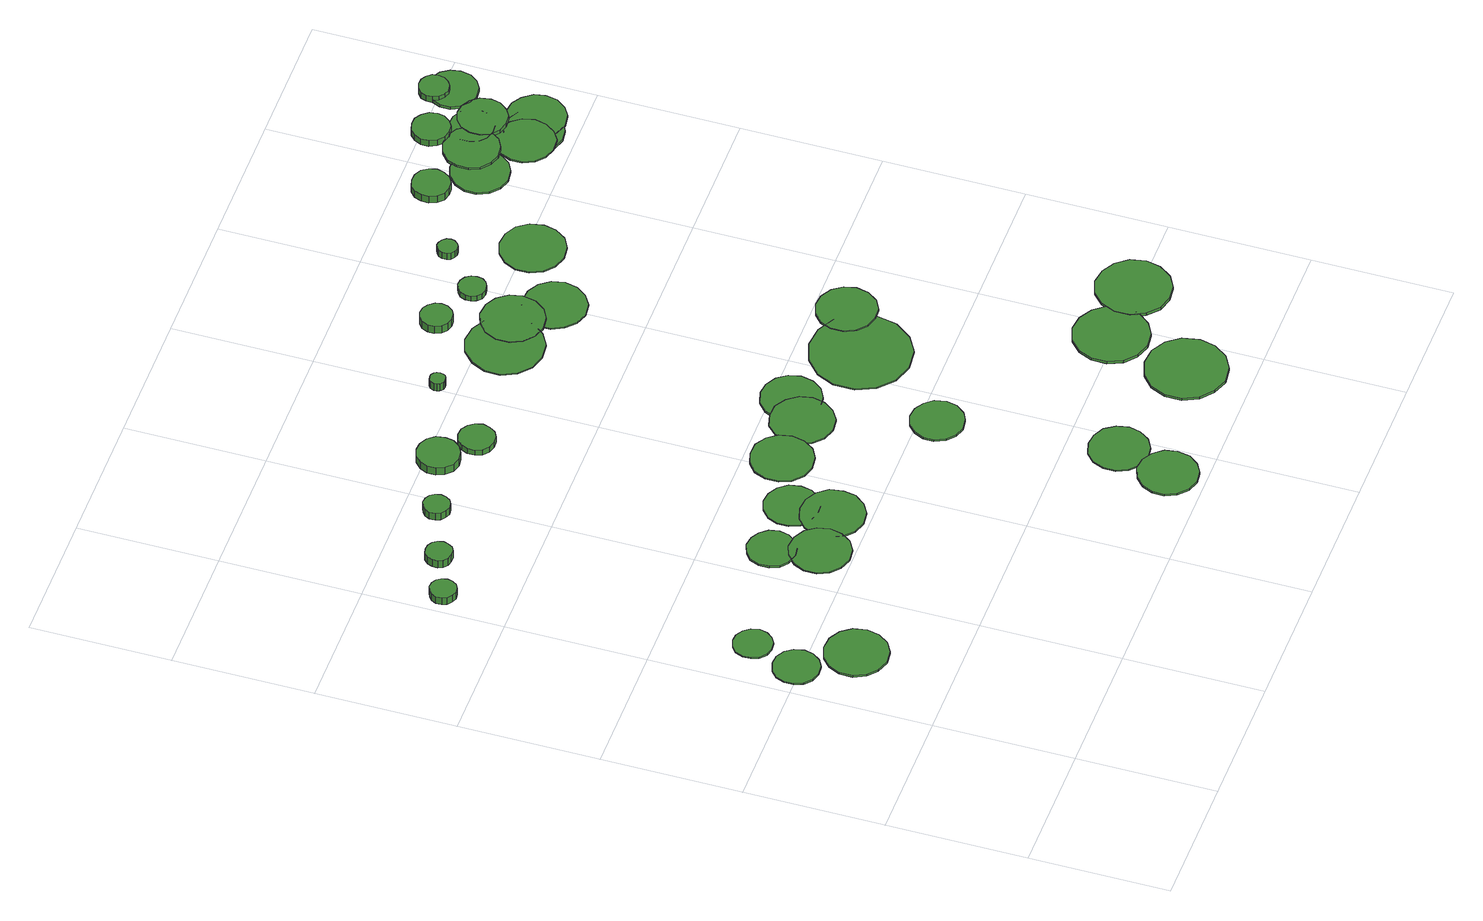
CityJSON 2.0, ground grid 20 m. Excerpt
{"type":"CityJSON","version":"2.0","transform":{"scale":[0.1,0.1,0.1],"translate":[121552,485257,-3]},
"CityObjects":{
"tree1":{"type":"SolitaryVegetationObject","attributes":{"function":"something"},"geometry":[{"type":"MultiSurface","lod":"1","boundaries":[[[0,1,2,3,4,5,6,7,8,9,10,11,12,13,14]],[[15,16,17,18,19,20,21,22,23,24,25,26,27,28,29]],[[0,29,28,1]],[[1,28,27,2]],[[2,27,26,3]],[[3,26,25,4]],[[4,25,24,5]],[[5,24,23,6]],[[6,23,22,7]],[[7,22,21,8]],[[8,21,20,9]],[[9,20,19,10]],[[10,19,18,11]],[[11,18,17,12]],[[12,17,16,13]],[[13,16,15,14]],[[14,15,29,0]]]}]},
"tree2":{"type":"SolitaryVegetationObject","attributes":{"function":"something"},"geometry":[{"type":"MultiSurface","lod":"1","boundaries":[[[30,31,32,33,34,35,36,37,38,39,40,41,42,43,44]],[[45,46,47,48,49,50,51,52,53,54,55,56,57,58,59]],[[30,59,58,31]],[[31,58,57,32]],[[32,57,56,33]],[[33,56,55,34]],[[34,55,54,35]],[[35,54,53,36]],[[36,53,52,37]],[[37,52,51,38]],[[38,51,50,39]],[[39,50,49,40]],[[40,49,48,41]],[[41,48,47,42]],[[42,47,46,43]],[[43,46,45,44]],[[44,45,59,30]]]}]},
"tree3":{"type":"SolitaryVegetationObject","attributes":{"function":"something"},"geometry":[{"type":"MultiSurface","lod":"1","boundaries":[[[60,61,62,63,64,65,66,67,68,69,70,71,72,73,74]],[[75,76,77,78,79,80,81,82,83,84,85,86,87,88,89]],[[60,89,88,61]],[[61,88,87,62]],[[62,87,86,63]],[[63,86,85,64]],[[64,85,84,65]],[[65,84,83,66]],[[66,83,82,67]],[[67,82,81,68]],[[68,81,80,69]],[[69,80,79,70]],[[70,79,78,71]],[[71,78,77,72]],[[72,77,76,73]],[[73,76,75,74]],[[74,75,89,60]]]}]},
"tree4":{"type":"SolitaryVegetationObject","attributes":{"function":"something"},"geometry":[{"type":"MultiSurface","lod":"1","boundaries":[[[90,91,92,93,94,95,96,97,98,99,100,101,102,103,104]],[[105,106,107,108,109,110,111,112,113,114,115,116,117,118,119]],[[90,119,118,91]],[[91,118,117,92]],[[92,117,116,93]],[[93,116,115,94]],[[94,115,114,95]],[[95,114,113,96]],[[96,113,112,97]],[[97,112,111,98]],[[98,111,110,99]],[[99,110,109,100]],[[100,109,108,101]],[[101,108,107,102]],[[102,107,106,103]],[[103,106,105,104]],[[104,105,119,90]]]}]},
"tree5":{"type":"SolitaryVegetationObject","attributes":{"function":"something"},"geometry":[{"type":"MultiSurface","lod":"1","boundaries":[[[120,121,122,123,124,125,126,127,128,129,130,131,132,133,134]],[[135,136,137,138,139,140,141,142,143,144,145,146,147,148,149]],[[120,149,148,121]],[[121,148,147,122]],[[122,147,146,123]],[[123,146,145,124]],[[124,145,144,125]],[[125,144,143,126]],[[126,143,142,127]],[[127,142,141,128]],[[128,141,140,129]],[[129,140,139,130]],[[130,139,138,131]],[[131,138,137,132]],[[132,137,136,133]],[[133,136,135,134]],[[134,135,149,120]]]}]},
"tree6":{"type":"SolitaryVegetationObject","attributes":{"function":"something"},"geometry":[{"type":"MultiSurface","lod":"1","boundaries":[[[150,151,152,153,154,155,156,157,158,159,160,161,162,163,164]],[[165,166,167,168,169,170,171,172,173,174,175,176,177,178,179]],[[150,179,178,151]],[[151,178,177,152]],[[152,177,176,153]],[[153,176,175,154]],[[154,175,174,155]],[[155,174,173,156]],[[156,173,172,157]],[[157,172,171,158]],[[158,171,170,159]],[[159,170,169,160]],[[160,169,168,161]],[[161,168,167,162]],[[162,167,166,163]],[[163,166,165,164]],[[164,165,179,150]]]}]},
"tree7":{"type":"SolitaryVegetationObject","attributes":{"function":"something"},"geometry":[{"type":"MultiSurface","lod":"1","boundaries":[[[180,181,182,183,184,185,186,187,188,189,190,191,192,193,194]],[[195,196,197,198,199,200,201,202,203,204,205,206,207,208,209]],[[180,209,208,181]],[[181,208,207,182]],[[182,207,206,183]],[[183,206,205,184]],[[184,205,204,185]],[[185,204,203,186]],[[186,203,202,187]],[[187,202,201,188]],[[188,201,200,189]],[[189,200,199,190]],[[190,199,198,191]],[[191,198,197,192]],[[192,197,196,193]],[[193,196,195,194]],[[194,195,209,180]]]}]},
"tree8":{"type":"SolitaryVegetationObject","attributes":{"function":"something"},"geometry":[{"type":"MultiSurface","lod":"1","boundaries":[[[210,211,212,213,214,215,216,217,218,219,220,221,222,223,224]],[[225,226,227,228,229,230,231,232,233,234,235,236,237,238,239]],[[210,239,238,211]],[[211,238,237,212]],[[212,237,236,213]],[[213,236,235,214]],[[214,235,234,215]],[[215,234,233,216]],[[216,233,232,217]],[[217,232,231,218]],[[218,231,230,219]],[[219,230,229,220]],[[220,229,228,221]],[[221,228,227,222]],[[222,227,226,223]],[[223,226,225,224]],[[224,225,239,210]]]}]},
"tree9":{"type":"SolitaryVegetationObject","attributes":{"function":"something"},"geometry":[{"type":"MultiSurface","lod":"1","boundaries":[[[240,241,242,243,244,245,246,247,248,249,250,251,252,253,254]],[[255,256,257,258,259,260,261,262,263,264,265,266,267,268,269]],[[240,269,268,241]],[[241,268,267,242]],[[242,267,266,243]],[[243,266,265,244]],[[244,265,264,245]],[[245,264,263,246]],[[246,263,262,247]],[[247,262,261,248]],[[248,261,260,249]],[[249,260,259,250]],[[250,259,258,251]],[[251,258,257,252]],[[252,257,256,253]],[[253,256,255,254]],[[254,255,269,240]]]}]},
"tree10":{"type":"SolitaryVegetationObject","attributes":{"function":"something"},"geometry":[{"type":"MultiSurface","lod":"1","boundaries":[[[270,271,272,273,274,275,276,277,278,279,280,281,282,283,284]],[[285,286,287,288,289,290,291,292,293,294,295,296,297,298,299]],[[270,299,298,271]],[[271,298,297,272]],[[272,297,296,273]],[[273,296,295,274]],[[274,295,294,275]],[[275,294,293,276]],[[276,293,292,277]],[[277,292,291,278]],[[278,291,290,279]],[[279,290,289,280]],[[280,289,288,281]],[[281,288,287,282]],[[282,287,286,283]],[[283,286,285,284]],[[284,285,299,270]]]}]},
"tree11":{"type":"SolitaryVegetationObject","attributes":{"function":"something"},"geometry":[{"type":"MultiSurface","lod":"1","boundaries":[[[300,301,302,303,304,305,306,307,308,309,310,311,312,313,314]],[[315,316,317,318,319,320,321,322,323,324,325,326,327,328,329]],[[300,329,328,301]],[[301,328,327,302]],[[302,327,326,303]],[[303,326,325,304]],[[304,325,324,305]],[[305,324,323,306]],[[306,323,322,307]],[[307,322,321,308]],[[308,321,320,309]],[[309,320,319,310]],[[310,319,318,311]],[[311,318,317,312]],[[312,317,316,313]],[[313,316,315,314]],[[314,315,329,300]]]}]},
"tree12":{"type":"SolitaryVegetationObject","attributes":{"function":"something"},"geometry":[{"type":"MultiSurface","lod":"1","boundaries":[[[330,331,332,333,334,335,336,337,338,339,340,341,342,343,344]],[[345,346,347,348,349,350,351,352,353,354,355,356,357,358,359]],[[330,359,358,331]],[[331,358,357,332]],[[332,357,356,333]],[[333,356,355,334]],[[334,355,354,335]],[[335,354,353,336]],[[336,353,352,337]],[[337,352,351,338]],[[338,351,350,339]],[[339,350,349,340]],[[340,349,348,341]],[[341,348,347,342]],[[342,347,346,343]],[[343,346,345,344]],[[344,345,359,330]]]}]},
"tree13":{"type":"SolitaryVegetationObject","attributes":{"function":"something"},"geometry":[{"type":"MultiSurface","lod":"1","boundaries":[[[360,361,362,363,364,365,366,367,368,369,370,371,372,373,374]],[[375,376,377,378,379,380,381,382,383,384,385,386,387,388,389]],[[360,389,388,361]],[[361,388,387,362]],[[362,387,386,363]],[[363,386,385,364]],[[364,385,384,365]],[[365,384,383,366]],[[366,383,382,367]],[[367,382,381,368]],[[368,381,380,369]],[[369,380,379,370]],[[370,379,378,371]],[[371,378,377,372]],[[372,377,376,373]],[[373,376,375,374]],[[374,375,389,360]]]}]},
"tree14":{"type":"SolitaryVegetationObject","attributes":{"function":"something"},"geometry":[{"type":"MultiSurface","lod":"1","boundaries":[[[390,391,392,393,394,395,396,397,398,399,400,401,402,403,404]],[[405,406,407,408,409,410,411,412,413,414,415,416,417,418,419]],[[390,419,418,391]],[[391,418,417,392]],[[392,417,416,393]],[[393,416,415,394]],[[394,415,414,395]],[[395,414,413,396]],[[396,413,412,397]],[[397,412,411,398]],[[398,411,410,399]],[[399,410,409,400]],[[400,409,408,401]],[[401,408,407,402]],[[402,407,406,403]],[[403,406,405,404]],[[404,405,419,390]]]}]},
"tree15":{"type":"SolitaryVegetationObject","attributes":{"function":"something"},"geometry":[{"type":"MultiSurface","lod":"1","boundaries":[[[420,421,422,423,424,425,426,427,428,429,430,431,432,433,434]],[[435,436,437,438,439,440,441,442,443,444,445,446,447,448,449]],[[420,449,448,421]],[[421,448,447,422]],[[422,447,446,423]],[[423,446,445,424]],[[424,445,444,425]],[[425,444,443,426]],[[426,443,442,427]],[[427,442,441,428]],[[428,441,440,429]],[[429,440,439,430]],[[430,439,438,431]],[[431,438,437,432]],[[432,437,436,433]],[[433,436,435,434]],[[434,435,449,420]]]}]},
"tree16":{"type":"SolitaryVegetationObject","attributes":{"function":"something"},"geometry":[{"type":"MultiSurface","lod":"1","boundaries":[[[450,451,452,453,454,455,456,457,458,459,460,461,462,463,464]],[[465,466,467,468,469,470,471,472,473,474,475,476,477,478,479]],[[450,479,478,451]],[[451,478,477,452]],[[452,477,476,453]],[[453,476,475,454]],[[454,475,474,455]],[[455,474,473,456]],[[456,473,472,457]],[[457,472,471,458]],[[458,471,470,459]],[[459,470,469,460]],[[460,469,468,461]],[[461,468,467,462]],[[462,467,466,463]],[[463,466,465,464]],[[464,465,479,450]]]}]},
"tree17":{"type":"SolitaryVegetationObject","attributes":{"function":"something"},"geometry":[{"type":"MultiSurface","lod":"1","boundaries":[[[480,481,482,483,484,485,486,487,488,489,490,491,492,493,494]],[[495,496,497,498,499,500,501,502,503,504,505,506,507,508,509]],[[480,509,508,481]],[[481,508,507,482]],[[482,507,506,483]],[[483,506,505,484]],[[484,505,504,485]],[[485,504,503,486]],[[486,503,502,487]],[[487,502,501,488]],[[488,501,500,489]],[[489,500,499,490]],[[490,499,498,491]],[[491,498,497,492]],[[492,497,496,493]],[[493,496,495,494]],[[494,495,509,480]]]}]},
"tree18":{"type":"SolitaryVegetationObject","attributes":{"function":"something"},"geometry":[{"type":"MultiSurface","lod":"1","boundaries":[[[510,511,512,513,514,515,516,517,518,519,520,521,522,523,524]],[[525,526,527,528,529,530,531,532,533,534,535,536,537,538,539]],[[510,539,538,511]],[[511,538,537,512]],[[512,537,536,513]],[[513,536,535,514]],[[514,535,534,515]],[[515,534,533,516]],[[516,533,532,517]],[[517,532,531,518]],[[518,531,530,519]],[[519,530,529,520]],[[520,529,528,521]],[[521,528,527,522]],[[522,527,526,523]],[[523,526,525,524]],[[524,525,539,510]]]}]},
"tree19":{"type":"SolitaryVegetationObject","attributes":{"function":"something"},"geometry":[{"type":"MultiSurface","lod":"1","boundaries":[[[540,541,542,543,544,545,546,547,548,549,550,551,552,553,554]],[[555,556,557,558,559,560,561,562,563,564,565,566,567,568,569]],[[540,569,568,541]],[[541,568,567,542]],[[542,567,566,543]],[[543,566,565,544]],[[544,565,564,545]],[[545,564,563,546]],[[546,563,562,547]],[[547,562,561,548]],[[548,561,560,549]],[[549,560,559,550]],[[550,559,558,551]],[[551,558,557,552]],[[552,557,556,553]],[[553,556,555,554]],[[554,555,569,540]]]}]},
"tree20":{"type":"SolitaryVegetationObject","attributes":{"function":"something"},"geometry":[{"type":"MultiSurface","lod":"1","boundaries":[[[570,571,572,573,574,575,576,577,578,579,580,581,582,583,584]],[[585,586,587,588,589,590,591,592,593,594,595,596,597,598,599]],[[570,599,598,571]],[[571,598,597,572]],[[572,597,596,573]],[[573,596,595,574]],[[574,595,594,575]],[[575,594,593,576]],[[576,593,592,577]],[[577,592,591,578]],[[578,591,590,579]],[[579,590,589,580]],[[580,589,588,581]],[[581,588,587,582]],[[582,587,586,583]],[[583,586,585,584]],[[584,585,599,570]]]}]},
"tree21":{"type":"SolitaryVegetationObject","attributes":{"function":"something"},"geometry":[{"type":"MultiSurface","lod":"1","boundaries":[[[600,601,602,603,604,605,606,607,608,609,610,611,612,613,614]],[[615,616,617,618,619,620,621,622,623,624,625,626,627,628,629]],[[600,629,628,601]],[[601,628,627,602]],[[602,627,626,603]],[[603,626,625,604]],[[604,625,624,605]],[[605,624,623,606]],[[606,623,622,607]],[[607,622,621,608]],[[608,621,620,609]],[[609,620,619,610]],[[610,619,618,611]],[[611,618,617,612]],[[612,617,616,613]],[[613,616,615,614]],[[614,615,629,600]]]}]},
"tree22":{"type":"SolitaryVegetationObject","attributes":{"function":"something"},"geometry":[{"type":"MultiSurface","lod":"1","boundaries":[[[630,631,632,633,634,635,636,637,638,639,640,641,642,643,644]],[[645,646,647,648,649,650,651,652,653,654,655,656,657,658,659]],[[630,659,658,631]],[[631,658,657,632]],[[632,657,656,633]],[[633,656,655,634]],[[634,655,654,635]],[[635,654,653,636]],[[636,653,652,637]],[[637,652,651,638]],[[638,651,650,639]],[[639,650,649,640]],[[640,649,648,641]],[[641,648,647,642]],[[642,647,646,643]],[[643,646,645,644]],[[644,645,659,630]]]}]},
"tree23":{"type":"SolitaryVegetationObject","attributes":{"function":"something"},"geometry":[{"type":"MultiSurface","lod":"1","boundaries":[[[660,661,662,663,664,665,666,667,668,669,670,671,672,673,674]],[[675,676,677,678,679,680,681,682,683,684,685,686,687,688,689]],[[660,689,688,661]],[[661,688,687,662]],[[662,687,686,663]],[[663,686,685,664]],[[664,685,684,665]],[[665,684,683,666]],[[666,683,682,667]],[[667,682,681,668]],[[668,681,680,669]],[[669,680,679,670]],[[670,679,678,671]],[[671,678,677,672]],[[672,677,676,673]],[[673,676,675,674]],[[674,675,689,660]]]}]},
"tree24":{"type":"SolitaryVegetationObject","attributes":{"function":"something"},"geometry":[{"type":"MultiSurface","lod":"1","boundaries":[[[690,691,692,693,694,695,696,697,698,699,700,701,702,703,704]],[[705,706,707,708,709,710,711,712,713,714,715,716,717,718,719]],[[690,719,718,691]],[[691,718,717,692]],[[692,717,716,693]],[[693,716,715,694]],[[694,715,714,695]],[[695,714,713,696]],[[696,713,712,697]],[[697,712,711,698]],[[698,711,710,699]],[[699,710,709,700]],[[700,709,708,701]],[[701,708,707,702]],[[702,707,706,703]],[[703,706,705,704]],[[704,705,719,690]]]}]},
"tree25":{"type":"SolitaryVegetationObject","attributes":{"function":"something"},"geometry":[{"type":"MultiSurface","lod":"1","boundaries":[[[720,721,722,723,724,725,726,727,728,729,730,731,732,733,734]],[[735,736,737,738,739,740,741,742,743,744,745,746,747,748,749]],[[720,749,748,721]],[[721,748,747,722]],[[722,747,746,723]],[[723,746,745,724]],[[724,745,744,725]],[[725,744,743,726]],[[726,743,742,727]],[[727,742,741,728]],[[728,741,740,729]],[[729,740,739,730]],[[730,739,738,731]],[[731,738,737,732]],[[732,737,736,733]],[[733,736,735,734]],[[734,735,749,720]]]}]},
"tree26":{"type":"SolitaryVegetationObject","attributes":{"function":"something"},"geometry":[{"type":"MultiSurface","lod":"1","boundaries":[[[750,751,752,753,754,755,756,757,758,759,760,761,762,763,764]],[[765,766,767,768,769,770,771,772,773,774,775,776,777,778,779]],[[750,779,778,751]],[[751,778,777,752]],[[752,777,776,753]],[[753,776,775,754]],[[754,775,774,755]],[[755,774,773,756]],[[756,773,772,757]],[[757,772,771,758]],[[758,771,770,759]],[[759,770,769,760]],[[760,769,768,761]],[[761,768,767,762]],[[762,767,766,763]],[[763,766,765,764]],[[764,765,779,750]]]}]},
"tree27":{"type":"SolitaryVegetationObject","attributes":{"function":"something"},"geometry":[{"type":"MultiSurface","lod":"1","boundaries":[[[780,781,782,783,784,785,786,787,788,789,790,791,792,793,794]],[[795,796,797,798,799,800,801,802,803,804,805,806,807,808,809]],[[780,809,808,781]],[[781,808,807,782]],[[782,807,806,783]],[[783,806,805,784]],[[784,805,804,785]],[[785,804,803,786]],[[786,803,802,787]],[[787,802,801,788]],[[788,801,800,789]],[[789,800,799,790]],[[790,799,798,791]],[[791,798,797,792]],[[792,797,796,793]],[[793,796,795,794]],[[794,795,809,780]]]}]},
"tree28":{"type":"SolitaryVegetationObject","attributes":{"function":"something"},"geometry":[{"type":"MultiSurface","lod":"1","boundaries":[[[810,811,812,813,814,815,816,817,818,819,820,821,822,823,824]],[[825,826,827,828,829,830,831,832,833,834,835,836,837,838,839]],[[810,839,838,811]],[[811,838,837,812]],[[812,837,836,813]],[[813,836,835,814]],[[814,835,834,815]],[[815,834,833,816]],[[816,833,832,817]],[[817,832,831,818]],[[818,831,830,819]],[[819,830,829,820]],[[820,829,828,821]],[[821,828,827,822]],[[822,827,826,823]],[[823,826,825,824]],[[824,825,839,810]]]}]},
"tree29":{"type":"SolitaryVegetationObject","attributes":{"function":"something"},"geometry":[{"type":"MultiSurface","lod":"1","boundaries":[[[840,841,842,843,844,845,846,847,848,849,850,851,852,853,854]],[[855,856,857,858,859,860,861,862,863,864,865,866,867,868,869]],[[840,869,868,841]],[[841,868,867,842]],[[842,867,866,843]],[[843,866,865,844]],[[844,865,864,845]],[[845,864,863,846]],[[846,863,862,847]],[[847,862,861,848]],[[848,861,860,849]],[[849,860,859,850]],[[850,859,858,851]],[[851,858,857,852]],[[852,857,856,853]],[[853,856,855,854]],[[854,855,869,840]]]}]},
"tree30":{"type":"SolitaryVegetationObject","attributes":{"function":"something"},"geometry":[{"type":"MultiSurface","lod":"1","boundaries":[[[870,871,872,873,874,875,876,877,878,879,880,881,882,883,884]],[[885,886,887,888,889,890,891,892,893,894,895,896,897,898,899]],[[870,899,898,871]],[[871,898,897,872]],[[872,897,896,873]],[[873,896,895,874]],[[874,895,894,875]],[[875,894,893,876]],[[876,893,892,877]],[[877,892,891,878]],[[878,891,890,879]],[[879,890,889,880]],[[880,889,888,881]],[[881,888,887,882]],[[882,887,886,883]],[[883,886,885,884]],[[884,885,899,870]]]}]},
"tree31":{"type":"SolitaryVegetationObject","attributes":{"function":"something"},"geometry":[{"type":"MultiSurface","lod":"1","boundaries":[[[900,901,902,903,904,905,906,907,908,909,910,911,912,913,914]],[[915,916,917,918,919,920,921,922,923,924,925,926,927,928,929]],[[900,929,928,901]],[[901,928,927,902]],[[902,927,926,903]],[[903,926,925,904]],[[904,925,924,905]],[[905,924,923,906]],[[906,923,922,907]],[[907,922,921,908]],[[908,921,920,909]],[[909,920,919,910]],[[910,919,918,911]],[[911,918,917,912]],[[912,917,916,913]],[[913,916,915,914]],[[914,915,929,900]]]}]},
"tree32":{"type":"SolitaryVegetationObject","attributes":{"function":"something"},"geometry":[{"type":"MultiSurface","lod":"1","boundaries":[[[930,931,932,933,934,935,936,937,938,939,940,941,942,943,944]],[[945,946,947,948,949,950,951,952,953,954,955,956,957,958,959]],[[930,959,958,931]],[[931,958,957,932]],[[932,957,956,933]],[[933,956,955,934]],[[934,955,954,935]],[[935,954,953,936]],[[936,953,952,937]],[[937,952,951,938]],[[938,951,950,939]],[[939,950,949,940]],[[940,949,948,941]],[[941,948,947,942]],[[942,947,946,943]],[[943,946,945,944]],[[944,945,959,930]]]}]},
"tree33":{"type":"SolitaryVegetationObject","attributes":{"function":"something"},"geometry":[{"type":"MultiSurface","lod":"1","boundaries":[[[960,961,962,963,964,965,966,967,968,969,970,971,972,973,974]],[[975,976,977,978,979,980,981,982,983,984,985,986,987,988,989]],[[960,989,988,961]],[[961,988,987,962]],[[962,987,986,963]],[[963,986,985,964]],[[964,985,984,965]],[[965,984,983,966]],[[966,983,982,967]],[[967,982,981,968]],[[968,981,980,969]],[[969,980,979,970]],[[970,979,978,971]],[[971,978,977,972]],[[972,977,976,973]],[[973,976,975,974]],[[974,975,989,960]]]}]},
"tree34":{"type":"SolitaryVegetationObject","attributes":{"function":"something"},"geometry":[{"type":"MultiSurface","lod":"1","boundaries":[[[990,991,992,993,994,995,996,997,998,999,1000,1001,1002,1003,1004]],[[1005,1006,1007,1008,1009,1010,1011,1012,1013,1014,1015,1016,1017,1018,1019]],[[990,1019,1018,991]],[[991,1018,1017,992]],[[992,1017,1016,993]],[[993,1016,1015,994]],[[994,1015,1014,995]],[[995,1014,1013,996]],[[996,1013,1012,997]],[[997,1012,1011,998]],[[998,1011,1010,999]],[[999,1010,1009,1000]],[[1000,1009,1008,1001]],[[1001,1008,1007,1002]],[[1002,1007,1006,1003]],[[1003,1006,1005,1004]],[[1004,1005,1019,990]]]}]},
"tree35":{"type":"SolitaryVegetationObject","attributes":{"function":"something"},"geometry":[{"type":"MultiSurface","lod":"1","boundaries":[[[1020,1021,1022,1023,1024,1025,1026,1027,1028,1029,1030,1031,1032,1033,1034]],[[1035,1036,1037,1038,1039,1040,1041,1042,1043,1044,1045,1046,1047,1048,1049]],[[1020,1049,1048,1021]],[[1021,1048,1047,1022]],[[1022,1047,1046,1023]],[[1023,1046,1045,1024]],[[1024,1045,1044,1025]],[[1025,1044,1043,1026]],[[1026,1043,1042,1027]],[[1027,1042,1041,1028]],[[1028,1041,1040,1029]],[[1029,1040,1039,1030]],[[1030,1039,1038,1031]],[[1031,1038,1037,1032]],[[1032,1037,1036,1033]],[[1033,1036,1035,1034]],[[1034,1035,1049,1020]]]}]},
"tree36":{"type":"SolitaryVegetationObject","attributes":{"function":"something"},"geometry":[{"type":"MultiSurface","lod":"1","boundaries":[[[1050,1051,1052,1053,1054,1055,1056,1057,1058,1059,1060,1061,1062,1063,1064]],[[1065,1066,1067,1068,1069,1070,1071,1072,1073,1074,1075,1076,1077,1078,1079]],[[1050,1079,1078,1051]],[[1051,1078,1077,1052]],[[1052,1077,1076,1053]],[[1053,1076,1075,1054]],[[1054,1075,1074,1055]],[[1055,1074,1073,1056]],[[1056,1073,1072,1057]],[[1057,1072,1071,1058]],[[1058,1071,1070,1059]],[[1059,1070,1069,1060]],[[1060,1069,1068,1061]],[[1061,1068,1067,1062]],[[1062,1067,1066,1063]],[[1063,1066,1065,1064]],[[1064,1065,1079,1050]]]}]},
"tree37":{"type":"SolitaryVegetationObject","attributes":{"function":"something"},"geometry":[{"type":"MultiSurface","lod":"1","boundaries":[[[1080,1081,1082,1083,1084,1085,1086,1087,1088,1089,1090,1091,1092,1093,1094]],[[1095,1096,1097,1098,1099,1100,1101,1102,1103,1104,1105,1106,1107,1108,1109]],[[1080,1109,1108,1081]],[[1081,1108,1107,1082]],[[1082,1107,1106,1083]],[[1083,1106,1105,1084]],[[1084,1105,1104,1085]],[[1085,1104,1103,1086]],[[1086,1103,1102,1087]],[[1087,1102,1101,1088]],[[1088,1101,1100,1089]],[[1089,1100,1099,1090]],[[1090,1099,1098,1091]],[[1091,1098,1097,1092]],[[1092,1097,1096,1093]],[[1093,1096,1095,1094]],[[1094,1095,1109,1080]]]}]},
"tree38":{"type":"SolitaryVegetationObject","attributes":{"function":"something"},"geometry":[{"type":"MultiSurface","lod":"1","boundaries":[[[1110,1111,1112,1113,1114,1115,1116,1117,1118,1119,1120,1121,1122,1123,1124]],[[1125,1126,1127,1128,1129,1130,1131,1132,1133,1134,1135,1136,1137,1138,1139]],[[1110,1139,1138,1111]],[[1111,1138,1137,1112]],[[1112,1137,1136,1113]],[[1113,1136,1135,1114]],[[1114,1135,1134,1115]],[[1115,1134,1133,1116]],[[1116,1133,1132,1117]],[[1117,1132,1131,1118]],[[1118,1131,1130,1119]],[[1119,1130,1129,1120]],[[1120,1129,1128,1121]],[[1121,1128,1127,1122]],[[1122,1127,1126,1123]],[[1123,1126,1125,1124]],[[1124,1125,1139,1110]]]}]},
"tree39":{"type":"SolitaryVegetationObject","attributes":{"function":"something"},"geometry":[{"type":"MultiSurface","lod":"1","boundaries":[[[1140,1141,1142,1143,1144,1145,1146,1147,1148,1149,1150,1151,1152,1153,1154]],[[1155,1156,1157,1158,1159,1160,1161,1162,1163,1164,1165,1166,1167,1168,1169]],[[1140,1169,1168,1141]],[[1141,1168,1167,1142]],[[1142,1167,1166,1143]],[[1143,1166,1165,1144]],[[1144,1165,1164,1145]],[[1145,1164,1163,1146]],[[1146,1163,1162,1147]],[[1147,1162,1161,1148]],[[1148,1161,1160,1149]],[[1149,1160,1159,1150]],[[1150,1159,1158,1151]],[[1151,1158,1157,1152]],[[1152,1157,1156,1153]],[[1153,1156,1155,1154]],[[1154,1155,1169,1140]]]}]},
"tree40":{"type":"SolitaryVegetationObject","attributes":{"function":"something"},"geometry":[{"type":"MultiSurface","lod":"1","boundaries":[[[1170,1171,1172,1173,1174,1175,1176,1177,1178,1179,1180,1181,1182,1183,1184]],[[1185,1186,1187,1188,1189,1190,1191,1192,1193,1194,1195,1196,1197,1198,1199]],[[1170,1199,1198,1171]],[[1171,1198,1197,1172]],[[1172,1197,1196,1173]],[[1173,1196,1195,1174]],[[1174,1195,1194,1175]],[[1175,1194,1193,1176]],[[1176,1193,1192,1177]],[[1177,1192,1191,1178]],[[1178,1191,1190,1179]],[[1179,1190,1189,1180]],[[1180,1189,1188,1181]],[[1181,1188,1187,1182]],[[1182,1187,1186,1183]],[[1183,1186,1185,1184]],[[1184,1185,1199,1170]]]}]},
"tree41":{"type":"SolitaryVegetationObject","attributes":{"function":"something"},"geometry":[{"type":"MultiSurface","lod":"1","boundaries":[[[1200,1201,1202,1203,1204,1205,1206,1207,1208,1209,1210,1211,1212,1213,1214]],[[1215,1216,1217,1218,1219,1220,1221,1222,1223,1224,1225,1226,1227,1228,1229]],[[1200,1229,1228,1201]],[[1201,1228,1227,1202]],[[1202,1227,1226,1203]],[[1203,1226,1225,1204]],[[1204,1225,1224,1205]],[[1205,1224,1223,1206]],[[1206,1223,1222,1207]],[[1207,1222,1221,1208]],[[1208,1221,1220,1209]],[[1209,1220,1219,1210]],[[1210,1219,1218,1211]],[[1211,1218,1217,1212]],[[1212,1217,1216,1213]],[[1213,1216,1215,1214]],[[1214,1215,1229,1200]]]}]},
"tree42":{"type":"SolitaryVegetationObject","attributes":{"function":"something"},"geometry":[{"type":"MultiSurface","lod":"1","boundaries":[[[1230,1231,1232,1233,1234,1235,1236,1237,1238,1239,1240,1241,1242,1243,1244]],[[1245,1246,1247,1248,1249,1250,1251,1252,1253,1254,1255,1256,1257,1258,1259]],[[1230,1259,1258,1231]],[[1231,1258,1257,1232]],[[1232,1257,1256,1233]],[[1233,1256,1255,1234]],[[1234,1255,1254,1235]],[[1235,1254,1253,1236]],[[1236,1253,1252,1237]],[[1237,1252,1251,1238]],[[1238,1251,1250,1239]],[[1239,1250,1249,1240]],[[1240,1249,1248,1241]],[[1241,1248,1247,1242]],[[1242,1247,1246,1243]],[[1243,1246,1245,1244]],[[1244,1245,1259,1230]]]}]}
},
"vertices":[
[77,405,17],[74,419,17],[66,430,17],[54,437,17],[40,438,17],[27,434,17],[17,425,17],[12,412,17],[12,399,17],[17,386,17],[27,377,17],[40,373,17],[54,374,17],[66,381,17],[74,392,17],[74,392,15],[66,381,15],[54,374,15],[40,373,15],[27,377,15],[17,386,15],[12,399,15],[12,412,15],[17,425,15],[27,434,15],[40,438,15],[54,437,15],[66,430,15],[74,419,15],[77,405,15],
[141,338,16],[137,357,16],[126,372,16],[110,381,16],[91,383,16],[73,377,16],[60,365,16],[52,348,16],[52,329,16],[60,312,16],[73,300,16],[91,294,16],[110,296,16],[126,305,16],[137,320,16],[137,320,13],[126,305,13],[110,296,13],[91,294,13],[73,300,13],[60,312,13],[52,329,13],[52,348,13],[60,365,13],[73,377,13],[91,383,13],[110,381,13],[126,372,13],[137,357,13],[141,338,13],
[97,474,16],[94,486,16],[87,495,16],[77,501,16],[66,502,16],[55,498,16],[46,491,16],[42,480,16],[42,469,16],[46,458,16],[55,450,16],[66,447,16],[77,448,16],[87,454,16],[94,463,16],[94,463,14],[87,454,14],[77,448,14],[66,447,14],[55,450,14],[46,458,14],[42,469,14],[42,480,14],[46,491,14],[55,498,14],[66,502,14],[77,501,14],[87,495,14],[94,486,14],[97,474,14],
[40,893,34],[38,901,34],[34,907,34],[27,911,34],[19,912,34],[12,909,34],[6,904,34],[3,897,34],[3,889,34],[6,882,34],[12,877,34],[19,874,34],[27,875,34],[34,879,34],[38,885,34],[38,885,22],[34,879,22],[27,875,22],[19,874,22],[12,877,22],[6,882,22],[3,889,22],[3,897,22],[6,904,22],[12,909,22],[19,912,22],[27,911,22],[34,907,22],[38,901,22],[40,893,22],
[105,920,35],[103,928,35],[99,934,35],[92,938,35],[84,939,35],[77,937,35],[71,931,35],[68,924,35],[68,916,35],[71,909,35],[77,904,35],[84,902,35],[92,902,35],[99,906,35],[103,913,35],[103,913,22],[99,906,22],[92,902,22],[84,902,22],[77,904,22],[71,909,22],[68,916,22],[68,924,22],[71,931,22],[77,937,22],[84,939,22],[92,938,22],[99,934,22],[103,928,22],[105,920,22],
[308,445,16],[304,463,16],[294,477,16],[278,486,16],[260,488,16],[243,482,16],[230,470,16],[223,454,16],[223,436,16],[230,420,16],[243,408,16],[260,402,16],[278,404,16],[294,413,16],[304,428,16],[304,428,14],[294,413,14],[278,404,14],[260,402,14],[243,408,14],[230,420,14],[223,436,14],[223,454,14],[230,470,14],[243,482,14],[260,488,14],[278,486,14],[294,477,14],[304,463,14],[308,445,14],
[283,508,16],[280,522,16],[271,533,16],[259,540,16],[245,542,16],[231,537,16],[220,528,16],[215,515,16],[215,500,16],[220,487,16],[231,478,16],[245,473,16],[259,475,16],[271,482,16],[280,494,16],[280,494,13],[271,482,13],[259,475,13],[245,473,13],[231,478,13],[220,487,13],[215,500,13],[215,515,13],[220,528,13],[231,537,13],[245,542,13],[259,540,13],[271,533,13],[280,522,13],[283,508,13],
[191,952,33],[189,960,33],[185,966,33],[178,970,33],[170,971,33],[163,968,33],[157,963,33],[154,956,33],[154,948,33],[157,941,33],[163,936,33],[170,933,33],[178,934,33],[185,938,33],[189,944,33],[189,944,21],[185,938,21],[178,934,21],[170,933,21],[163,936,21],[157,941,21],[154,948,21],[154,956,21],[157,963,21],[163,968,21],[170,971,21],[178,970,21],[185,966,21],[189,960,21],[191,952,21],
[382,451,16],[379,470,16],[367,485,16],[351,494,16],[332,496,16],[314,491,16],[300,478,16],[293,461,16],[293,442,16],[300,425,16],[314,412,16],[332,406,16],[351,408,16],[367,418,16],[379,433,16],[379,433,14],[367,418,14],[351,408,14],[332,406,14],[314,412,14],[300,425,14],[293,442,14],[293,461,14],[300,478,14],[314,491,14],[332,496,14],[351,494,14],[367,485,14],[379,470,14],[382,451,14],
[374,508,15],[371,524,15],[361,537,15],[347,545,15],[331,547,15],[316,542,15],[304,531,15],[298,516,15],[298,500,15],[304,485,15],[316,475,15],[331,470,15],[347,471,15],[361,479,15],[371,492,15],[371,492,13],[361,479,13],[347,471,13],[331,470,13],[316,475,13],[304,485,13],[298,500,13],[298,516,13],[304,531,13],[316,542,13],[331,547,13],[347,545,13],[361,537,13],[371,524,13],[374,508,13],
[295,980,34],[293,993,34],[285,1003,34],[274,1009,34],[262,1010,34],[250,1006,34],[241,998,34],[236,987,34],[236,974,34],[241,963,34],[250,954,34],[262,950,34],[274,952,34],[285,958,34],[293,968,34],[293,968,21],[285,958,21],[274,952,21],[262,950,21],[250,954,21],[241,963,21],[236,974,21],[236,987,21],[241,998,21],[250,1006,21],[262,1010,21],[274,1009,21],[285,1003,21],[293,993,21],[295,980,21],
[591,52,18],[588,69,18],[577,83,18],[562,92,18],[545,94,18],[528,88,18],[515,76,18],[508,60,18],[508,43,18],[515,27,18],[528,15,18],[545,9,18],[562,11,18],[577,20,18],[588,34,18],[588,34,15],[577,20,15],[562,11,15],[545,9,15],[528,15,15],[515,27,15],[508,43,15],[508,60,15],[515,76,15],[528,88,15],[545,94,15],[562,92,15],[577,83,15],[588,69,15],[591,52,15],
[458,548,18],[454,566,18],[444,580,18],[428,590,18],[409,591,18],[392,586,18],[378,574,18],[371,557,18],[371,538,18],[378,522,18],[392,509,18],[409,504,18],[428,506,18],[444,515,18],[454,530,18],[454,530,16],[444,515,16],[428,506,16],[409,504,16],[392,509,16],[378,522,16],[371,538,16],[371,557,16],[378,574,16],[392,586,16],[409,591,16],[428,590,16],[444,580,16],[454,566,16],[458,548,16],
[340,942,29],[337,953,29],[331,961,29],[322,967,29],[311,968,29],[301,965,29],[293,957,29],[289,948,29],[289,937,29],[293,927,29],[301,920,29],[311,917,29],[322,918,29],[331,923,29],[337,932,29],[337,932,20],[331,923,20],[322,918,20],[311,917,20],[301,920,20],[293,927,20],[289,937,20],[289,948,20],[293,957,20],[301,965,20],[311,968,20],[322,967,20],[331,961,20],[337,953,20],[340,942,20],
[616,128,17],[612,145,17],[602,160,17],[586,168,17],[569,170,17],[552,165,17],[539,153,17],[532,137,17],[532,119,17],[539,103,17],[552,91,17],[569,86,17],[586,88,17],[602,97,17],[612,111,17],[612,111,15],[602,97,15],[586,88,15],[569,86,15],[552,91,15],[539,103,15],[532,119,15],[532,137,15],[539,153,15],[552,165,15],[569,170,15],[586,168,15],[602,160,15],[612,145,15],[616,128,15],
[539,546,15],[535,564,15],[524,579,15],[508,589,15],[489,590,15],[471,585,15],[458,572,15],[450,555,15],[450,537,15],[458,520,15],[471,507,15],[489,501,15],[508,503,15],[524,513,15],[535,528,15],[535,528,13],[524,513,13],[508,503,13],[489,501,13],[471,507,13],[458,520,13],[450,537,13],[450,555,13],[458,572,13],[471,585,13],[489,590,13],[508,589,13],[524,579,13],[535,564,13],[539,546,13],
[589,375,14],[586,391,14],[576,403,14],[563,411,14],[547,413,14],[532,408,14],[521,397,14],[514,383,14],[514,368,14],[521,353,14],[532,343,14],[547,338,14],[563,340,14],[576,347,14],[586,360,14],[586,360,11],[576,347,11],[563,340,11],[547,338,11],[532,343,11],[521,353,11],[514,368,11],[514,383,11],[521,397,11],[532,408,11],[547,413,11],[563,411,11],[576,403,11],[586,391,11],[589,375,11],
[575,574,13],[571,591,13],[561,605,13],[545,614,13],[528,616,13],[511,611,13],[497,599,13],[490,582,13],[490,565,13],[497,548,13],[511,536,13],[528,531,13],[545,533,13],[561,542,13],[571,556,13],[571,556,10],[561,542,10],[545,533,10],[528,531,10],[511,536,10],[497,548,10],[490,565,10],[490,582,10],[497,599,10],[511,611,10],[528,616,10],[545,614,10],[561,605,10],[571,591,10],[575,574,10],
[409,1025,35],[408,1030,35],[406,1033,35],[402,1036,35],[397,1036,35],[393,1035,35],[389,1032,35],[387,1027,35],[387,1023,35],[389,1019,35],[393,1015,35],[397,1014,35],[402,1015,35],[406,1017,35],[408,1021,35],[408,1021,22],[406,1017,22],[402,1015,22],[397,1014,22],[393,1015,22],[389,1019,22],[387,1023,22],[387,1027,22],[389,1032,22],[393,1035,22],[397,1036,22],[402,1036,22],[406,1033,22],[408,1030,22],[409,1025,22],
[799,89,22],[794,113,22],[780,132,22],[759,144,22],[735,146,22],[713,139,22],[695,123,22],[685,101,22],[685,77,22],[695,55,22],[713,40,22],[735,32,22],[759,35,22],[780,47,22],[794,66,22],[794,66,18],[780,47,18],[759,35,18],[735,32,18],[713,40,18],[695,55,18],[685,77,18],[685,101,18],[695,123,18],[713,139,18],[735,146,18],[759,144,18],[780,132,18],[794,113,18],[799,89,18],
[555,964,20],[550,987,20],[537,1005,20],[517,1016,20],[494,1019,20],[473,1012,20],[456,996,20],[446,976,20],[446,953,20],[456,932,20],[473,917,20],[494,910,20],[517,912,20],[537,924,20],[550,942,20],[550,942,18],[537,924,18],[517,912,18],[494,910,18],[473,917,18],[456,932,18],[446,953,18],[446,976,18],[456,996,18],[473,1012,18],[494,1019,18],[517,1016,18],[537,1005,18],[550,987,18],[555,964,18],
[716,514,12],[710,543,12],[692,567,12],[667,581,12],[637,584,12],[609,575,12],[587,555,12],[575,529,12],[575,499,12],[587,472,12],[609,452,12],[637,443,12],[667,446,12],[692,461,12],[710,485,12],[710,485,10],[692,461,10],[667,446,10],[637,443,10],[609,452,10],[587,472,10],[575,499,10],[575,529,10],[587,555,10],[609,575,10],[637,584,10],[667,581,10],[692,567,10],[710,543,10],[716,514,10],
[531,1063,39],[529,1072,39],[523,1080,39],[515,1085,39],[506,1086,39],[497,1083,39],[490,1077,39],[486,1068,39],[486,1059,39],[490,1050,39],[497,1044,39],[506,1041,39],[515,1042,39],[523,1046,39],[529,1054,39],[529,1054,26],[523,1046,26],[515,1042,26],[506,1041,26],[497,1044,26],[490,1050,26],[486,1059,26],[486,1068,26],[490,1077,26],[497,1083,26],[506,1086,26],[515,1085,26],[523,1080,26],[529,1072,26],[531,1063,26],
[826,205,21],[822,226,21],[808,244,21],[789,255,21],[767,258,21],[746,251,21],[730,236,21],[721,216,21],[721,194,21],[730,173,21],[746,159,21],[767,152,21],[789,154,21],[808,165,21],[822,183,21],[822,183,17],[808,165,17],[789,154,17],[767,152,17],[746,159,17],[730,173,17],[721,194,17],[721,216,17],[730,236,17],[746,251,17],[767,258,17],[789,255,17],[808,244,17],[822,226,17],[826,205,17],
[596,971,21],[592,989,21],[581,1004,21],[565,1013,21],[546,1015,21],[529,1009,21],[515,997,21],[507,980,21],[507,961,21],[515,944,21],[529,932,21],[546,926,21],[565,928,21],[581,937,21],[592,952,21],[592,952,18],[581,937,18],[565,928,18],[546,926,18],[529,932,18],[515,944,18],[507,961,18],[507,980,18],[515,997,18],[529,1009,18],[546,1015,18],[565,1013,18],[581,1004,18],[592,989,18],[596,971,18],
[642,927,17],[638,945,17],[627,960,17],[611,969,17],[592,971,17],[575,966,17],[561,953,17],[553,936,17],[553,918,17],[561,901,17],[575,888,17],[592,882,17],[611,884,17],[627,894,17],[638,909,17],[638,909,15],[627,894,15],[611,884,15],[592,882,15],[575,888,15],[561,901,15],[553,918,15],[553,936,15],[561,953,15],[575,966,15],[592,971,15],[611,969,15],[627,960,15],[638,945,15],[642,927,15],
[758,557,13],[754,574,13],[744,588,13],[728,597,13],[711,599,13],[694,593,13],[681,582,13],[674,566,13],[674,548,13],[681,532,13],[694,520,13],[711,515,13],[728,516,13],[744,525,13],[754,539,13],[754,539,10],[744,525,10],[728,516,10],[711,515,10],[694,520,10],[681,532,10],[674,548,10],[674,566,10],[681,582,10],[694,593,10],[711,599,10],[728,597,10],[744,588,10],[754,574,10],[758,557,10],
[604,1038,29],[603,1046,29],[598,1053,29],[591,1057,29],[583,1058,29],[575,1055,29],[569,1050,29],[566,1042,29],[566,1034,29],[569,1027,29],[575,1021,29],[583,1019,29],[591,1020,29],[598,1024,29],[603,1030,29],[603,1030,20],[598,1024,20],[591,1020,20],[583,1019,20],[575,1021,20],[569,1027,20],[566,1034,20],[566,1042,20],[569,1050,20],[575,1055,20],[583,1058,20],[591,1057,20],[598,1053,20],[603,1046,20],[604,1038,20],
[919,204,22],[914,226,22],[901,243,22],[882,254,22],[861,257,22],[840,250,22],[824,235,22],[815,215,22],[815,193,22],[824,173,22],[840,158,22],[861,152,22],[882,154,22],[901,165,22],[914,183,22],[914,183,18],[901,165,18],[882,154,18],[861,152,18],[840,158,18],[824,173,18],[815,193,18],[815,215,18],[824,235,18],[840,250,18],[861,257,18],[882,254,18],[901,243,18],[914,226,18],[919,204,18],
[658,1092,32],[657,1098,32],[653,1103,32],[648,1106,32],[642,1107,32],[637,1105,32],[632,1101,32],[630,1095,32],[630,1089,32],[632,1084,32],[637,1080,32],[642,1078,32],[648,1079,32],[653,1082,32],[657,1087,32],[657,1087,21],[653,1082,21],[648,1079,21],[642,1078,21],[637,1080,21],[632,1084,21],[630,1089,21],[630,1095,21],[632,1101,21],[637,1105,21],[642,1107,21],[648,1106,21],[653,1103,21],[657,1098,21],[658,1092,21],
[734,987,20],[730,1006,20],[719,1022,20],[702,1031,20],[683,1033,20],[665,1027,20],[651,1015,20],[643,997,20],[643,978,20],[651,960,20],[665,948,20],[683,942,20],[702,944,20],[719,953,20],[730,969,20],[730,969,18],[719,953,18],[702,944,18],[683,942,18],[665,948,18],[651,960,18],[643,978,18],[643,997,18],[651,1015,18],[665,1027,18],[683,1033,18],[702,1031,18],[719,1022,18],[730,1006,18],[734,987,18],
[777,1151,34],[774,1162,34],[768,1171,34],[758,1176,34],[747,1177,34],[736,1174,34],[728,1166,34],[724,1156,34],[724,1145,34],[728,1135,34],[736,1127,34],[747,1124,34],[758,1125,34],[768,1131,34],[774,1140,34],[774,1140,22],[768,1131,22],[758,1125,22],[747,1124,22],[736,1127,22],[728,1135,22],[724,1145,22],[724,1156,22],[728,1166,22],[736,1174,22],[747,1177,22],[758,1176,22],[768,1171,22],[774,1162,22],[777,1151,22],
[843,1099,23],[839,1116,23],[829,1130,23],[814,1138,23],[797,1140,23],[781,1135,23],[768,1123,23],[761,1108,23],[761,1091,23],[768,1075,23],[781,1063,23],[797,1058,23],[814,1060,23],[829,1068,23],[839,1082,23],[839,1082,20],[829,1068,20],[814,1060,20],[797,1058,20],[781,1063,20],[768,1075,20],[761,1091,20],[761,1108,20],[768,1123,20],[781,1135,20],[797,1140,20],[814,1138,20],[829,1130,20],[839,1116,20],[843,1099,20],
[878,1123,26],[874,1139,26],[865,1153,26],[850,1161,26],[834,1162,26],[819,1157,26],[806,1146,26],[800,1132,26],[800,1115,26],[806,1100,26],[819,1089,26],[834,1084,26],[850,1086,26],[865,1094,26],[874,1107,26],[874,1107,21],[865,1094,21],[850,1086,21],[834,1084,21],[819,1089,21],[806,1100,21],[800,1115,21],[800,1132,21],[806,1146,21],[819,1157,21],[834,1162,21],[850,1161,21],[865,1153,21],[874,1139,21],[878,1123,21],
[920,1061,21],[916,1078,21],[906,1091,21],[892,1100,21],[874,1102,21],[858,1097,21],[845,1085,21],[838,1069,21],[838,1052,21],[845,1036,21],[858,1025,21],[874,1020,21],[892,1021,21],[906,1030,21],[916,1044,21],[916,1044,19],[906,1030,19],[892,1021,19],[874,1020,19],[858,1025,19],[845,1036,19],[838,1052,19],[838,1069,19],[845,1085,19],[858,1097,19],[874,1102,19],[892,1100,19],[906,1091,19],[916,1078,19],[920,1061,19],
[879,1184,33],[877,1195,33],[870,1204,33],[861,1210,33],[850,1211,33],[839,1208,33],[831,1200,33],[826,1190,33],[826,1179,33],[831,1169,33],[839,1161,33],[850,1158,33],[861,1159,33],[870,1165,33],[877,1174,33],[877,1174,22],[870,1165,22],[861,1159,22],[850,1158,22],[839,1161,22],[831,1169,22],[826,1179,22],[826,1190,22],[831,1200,22],[839,1208,22],[850,1211,22],[861,1210,22],[870,1204,22],[877,1195,22],[879,1184,22],
[943,1056,19],[939,1073,19],[929,1087,19],[914,1095,19],[897,1097,19],[881,1092,19],[868,1080,19],[861,1065,19],[861,1048,19],[868,1032,19],[881,1020,19],[897,1015,19],[914,1017,19],[929,1025,19],[939,1039,19],[939,1039,16],[929,1025,16],[914,1017,16],[897,1015,16],[881,1020,16],[868,1032,16],[861,1048,16],[861,1065,16],[868,1080,16],[881,1092,16],[897,1097,16],[914,1095,16],[929,1087,16],[939,1073,16],[943,1056,16],
[909,1135,26],[906,1148,26],[899,1158,26],[887,1165,26],[875,1166,26],[862,1162,26],[853,1154,26],[848,1142,26],[848,1129,26],[853,1117,26],[862,1109,26],[875,1105,26],[887,1106,26],[899,1112,26],[906,1123,26],[906,1123,21],[899,1112,21],[887,1106,21],[875,1105,21],[862,1109,21],[853,1117,21],[848,1129,21],[848,1142,21],[853,1154,21],[862,1162,21],[875,1166,21],[887,1165,21],[899,1158,21],[906,1148,21],[909,1135,21],
[933,1127,27],[930,1142,27],[921,1153,27],[909,1160,27],[895,1162,27],[881,1157,27],[870,1148,27],[864,1135,27],[864,1120,27],[870,1107,27],[881,1097,27],[895,1093,27],[909,1094,27],[921,1102,27],[930,1113,27],[930,1113,21],[921,1102,21],[909,1094,21],[895,1093,21],[881,1097,21],[870,1107,21],[864,1120,21],[864,1135,21],[870,1148,21],[881,1157,21],[895,1162,21],[909,1160,21],[921,1153,21],[930,1142,21],[933,1127,21],
[969,1062,20],[966,1078,20],[955,1092,20],[941,1101,20],[923,1103,20],[907,1097,20],[894,1086,20],[887,1070,20],[887,1053,20],[894,1037,20],[907,1026,20],[923,1020,20],[941,1022,20],[955,1031,20],[966,1045,20],[966,1045,17],[955,1031,17],[941,1022,17],[923,1020,17],[907,1026,17],[894,1037,17],[887,1053,17],[887,1070,17],[894,1086,17],[907,1097,17],[923,1103,17],[941,1101,17],[955,1092,17],[966,1078,17],[969,1062,17],
[948,1205,33],[947,1214,33],[941,1221,33],[934,1225,33],[925,1226,33],[917,1223,33],[910,1217,33],[907,1209,33],[907,1201,33],[910,1193,33],[917,1187,33],[925,1184,33],[934,1185,33],[941,1190,33],[947,1197,33],[947,1197,22],[941,1190,22],[934,1185,22],[925,1184,22],[917,1187,22],[910,1193,22],[907,1201,22],[907,1209,22],[910,1217,22],[917,1223,22],[925,1226,22],[934,1225,22],[941,1221,22],[947,1214,22],[948,1205,22],
[971,1182,27],[968,1196,27],[960,1208,27],[947,1215,27],[932,1217,27],[919,1212,27],[908,1202,27],[902,1189,27],[902,1174,27],[908,1161,27],[919,1151,27],[932,1147,27],[947,1148,27],[960,1156,27],[968,1167,27],[968,1167,22],[960,1156,22],[947,1148,22],[932,1147,22],[919,1151,22],[908,1161,22],[902,1174,22],[902,1189,22],[908,1202,22],[919,1212,22],[932,1217,22],[947,1215,22],[960,1208,22],[968,1196,22],[971,1182,22]
]}
